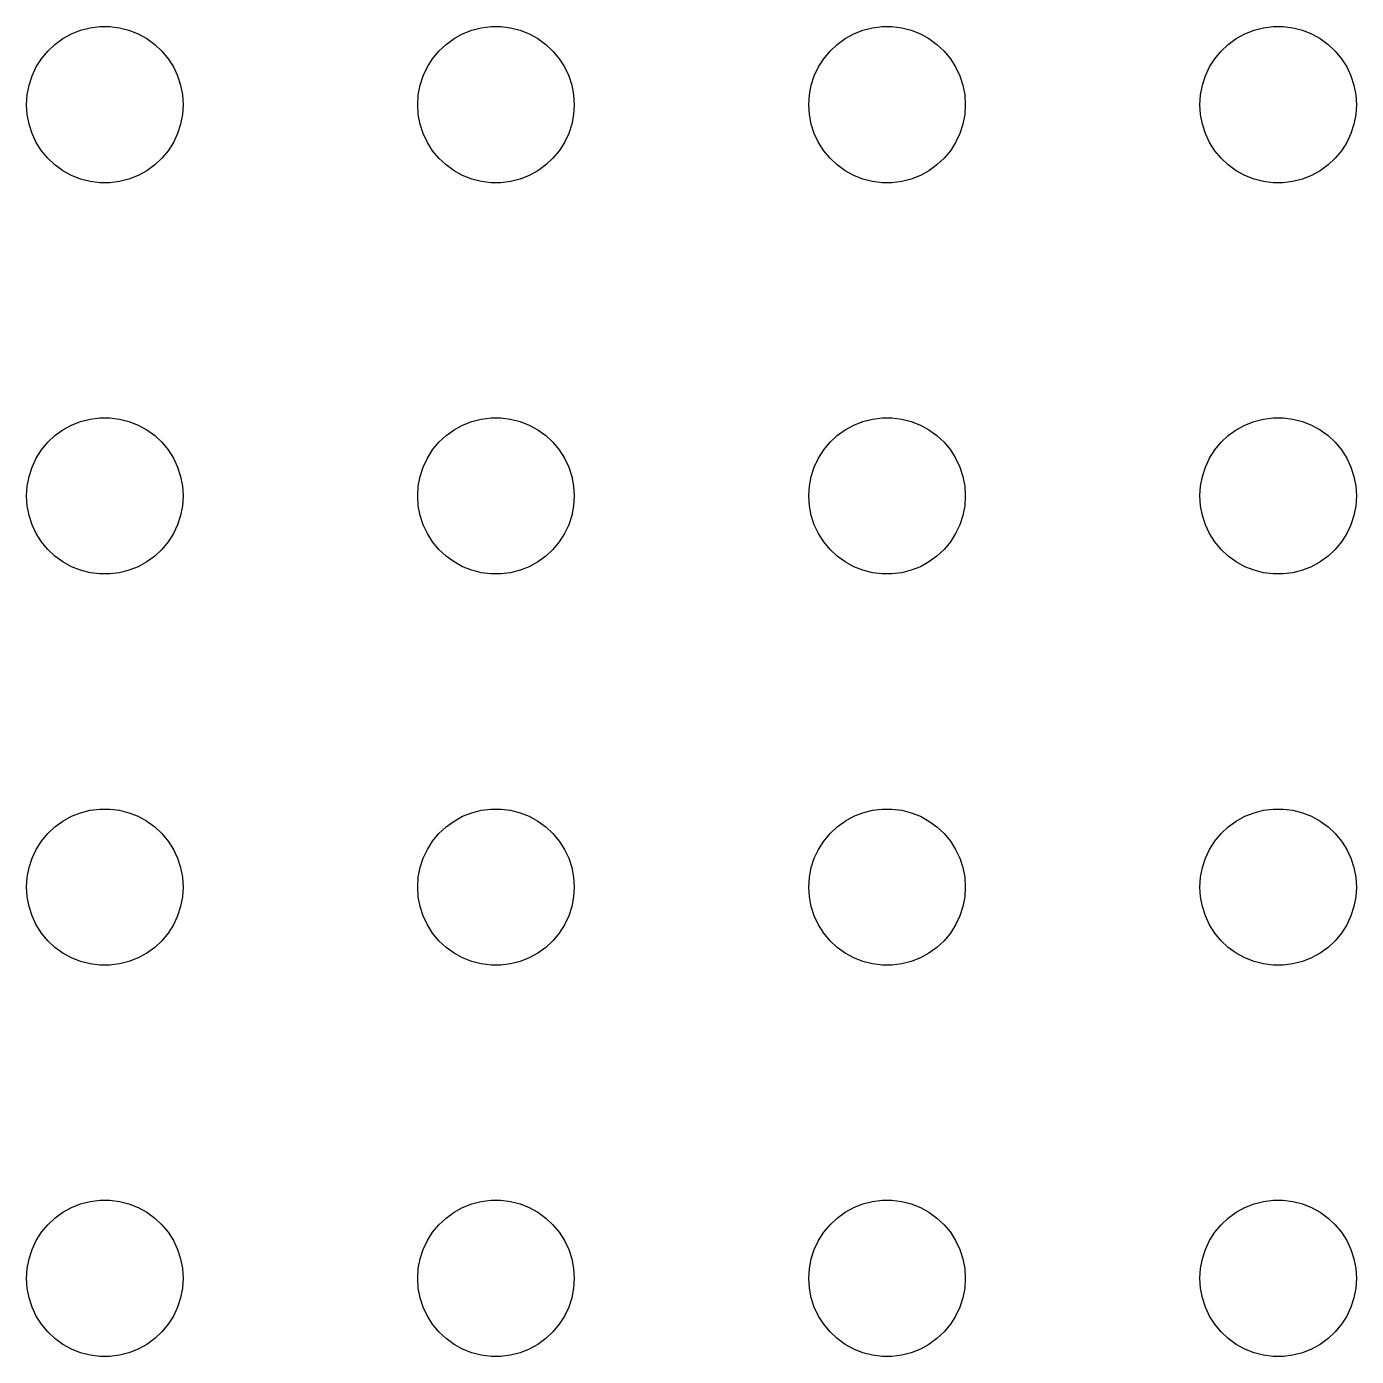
# Model space of a CAD drawing. Header units: metres. Extents: x -134 to 134, y 176 to 394.
# Drawn here: x 36 to 61.5, y 226.5 to 252 of the extents above; entities that cross this region are included whole.
import ezdxf

# ---------------------------------------------------------------- set-up
doc = ezdxf.new("R2010")
doc.units = ezdxf.units.M

msp = doc.modelspace()

# ---------------------------------------------------------------- linework, layer by layer
for p, q in [((37.0365, 251.927), (37.2189, 251.973)), ((37.2189, 251.973), (37.4058, 251.997)), ((37.4058, 251.997), (37.5942, 251.997)), ((37.5942, 251.997), (37.7811, 251.973)), ((37.7811, 251.973), (37.9635, 251.927)), ((44.5365, 251.927), (44.7189, 251.973)), ((44.7189, 251.973), (44.9058, 251.997)), ((44.9058, 251.997), (45.0942, 251.997)), ((45.0942, 251.997), (45.2811, 251.973)), ((45.2811, 251.973), (45.4635, 251.927)), ((52.0365, 251.927), (52.2189, 251.973)), ((52.2189, 251.973), (52.4058, 251.997)), ((52.4058, 251.997), (52.5942, 251.997)), ((52.5942, 251.997), (52.7811, 251.973)), ((52.7811, 251.973), (52.9635, 251.927)), ((59.5365, 251.927), (59.7189, 251.973)), ((59.7189, 251.973), (59.9058, 251.997)), ((59.9058, 251.997), (60.0942, 251.997)), ((60.0942, 251.997), (60.2811, 251.973)), ((60.2811, 251.973), (60.4635, 251.927)), ((36.5439, 251.656), (36.6963, 251.766)), ((36.6963, 251.766), (36.8613, 251.857)), ((36.8613, 251.857), (37.0365, 251.927)), ((37.9635, 251.927), (38.1387, 251.857)), ((38.1387, 251.857), (38.3037, 251.766)), ((38.3037, 251.766), (38.4561, 251.656)), ((44.0439, 251.656), (44.1963, 251.766)), ((44.1963, 251.766), (44.3613, 251.857)), ((44.3613, 251.857), (44.5365, 251.927)), ((45.4635, 251.927), (45.6387, 251.857)), ((45.6387, 251.857), (45.8037, 251.766)), ((45.8037, 251.766), (45.9561, 251.656)), ((51.5439, 251.656), (51.6963, 251.766)), ((51.6963, 251.766), (51.8613, 251.857)), ((51.8613, 251.857), (52.0365, 251.927)), ((52.9635, 251.927), (53.1387, 251.857)), ((53.1387, 251.857), (53.3037, 251.766)), ((53.3037, 251.766), (53.4561, 251.656)), ((59.0439, 251.656), (59.1963, 251.766)), ((59.1963, 251.766), (59.3613, 251.857)), ((59.3613, 251.857), (59.5365, 251.927)), ((60.4635, 251.927), (60.6387, 251.857)), ((60.6387, 251.857), (60.8037, 251.766)), ((60.8037, 251.766), (60.9561, 251.656)), ((36.2865, 251.382), (36.4065, 251.527)), ((36.4065, 251.527), (36.5439, 251.656)), ((38.4561, 251.656), (38.5934, 251.527)), ((38.5934, 251.527), (38.7135, 251.382)), ((43.7865, 251.382), (43.9065, 251.527)), ((43.9065, 251.527), (44.0439, 251.656)), ((45.9561, 251.656), (46.0934, 251.527)), ((46.0934, 251.527), (46.2135, 251.382)), ((51.2865, 251.382), (51.4065, 251.527)), ((51.4065, 251.527), (51.5439, 251.656)), ((53.4561, 251.656), (53.5934, 251.527)), ((53.5934, 251.527), (53.7135, 251.382)), ((58.7865, 251.382), (58.9065, 251.527)), ((58.9065, 251.527), (59.0439, 251.656)), ((60.9561, 251.656), (61.0934, 251.527)), ((61.0934, 251.527), (61.2135, 251.382)), ((36.1053, 251.052), (36.1855, 251.223)), ((36.1855, 251.223), (36.2865, 251.382)), ((38.7135, 251.382), (38.8145, 251.223)), ((38.8145, 251.223), (38.8947, 251.052)), ((43.6053, 251.052), (43.6855, 251.223)), ((43.6855, 251.223), (43.7865, 251.382)), ((46.2135, 251.382), (46.3145, 251.223)), ((46.3145, 251.223), (46.3947, 251.052)), ((51.1053, 251.052), (51.1855, 251.223)), ((51.1855, 251.223), (51.2865, 251.382)), ((53.7135, 251.382), (53.8145, 251.223)), ((53.8145, 251.223), (53.8947, 251.052)), ((58.6053, 251.052), (58.6855, 251.223)), ((58.6855, 251.223), (58.7865, 251.382)), ((61.2135, 251.382), (61.3145, 251.223)), ((61.3145, 251.223), (61.3947, 251.052)), ((36.0471, 250.873), (36.1053, 251.052)), ((38.8947, 251.052), (38.9529, 250.873)), ((43.5471, 250.873), (43.6053, 251.052)), ((46.3947, 251.052), (46.4529, 250.873)), ((51.0471, 250.873), (51.1053, 251.052)), ((53.8947, 251.052), (53.9529, 250.873)), ((58.5471, 250.873), (58.6053, 251.052)), ((61.3947, 251.052), (61.4529, 250.873)), ((36, 250.5), (36.0118, 250.688)), ((36.0118, 250.688), (36.0471, 250.873)), ((38.9529, 250.873), (38.9882, 250.688)), ((38.9882, 250.688), (39, 250.5)), ((43.5, 250.5), (43.5118, 250.688)), ((43.5118, 250.688), (43.5471, 250.873)), ((46.4529, 250.873), (46.4882, 250.688)), ((46.4882, 250.688), (46.5, 250.5)), ((51, 250.5), (51.0118, 250.688)), ((51.0118, 250.688), (51.0471, 250.873)), ((53.9529, 250.873), (53.9882, 250.688)), ((53.9882, 250.688), (54, 250.5)), ((58.5, 250.5), (58.5118, 250.688)), ((58.5118, 250.688), (58.5471, 250.873)), ((61.4529, 250.873), (61.4882, 250.688)), ((61.4882, 250.688), (61.5, 250.5)), ((36.0118, 250.312), (36, 250.5)), ((39, 250.5), (38.9882, 250.312)), ((43.5118, 250.312), (43.5, 250.5)), ((46.5, 250.5), (46.4882, 250.312)), ((51.0118, 250.312), (51, 250.5)), ((54, 250.5), (53.9882, 250.312)), ((58.5118, 250.312), (58.5, 250.5)), ((61.5, 250.5), (61.4882, 250.312)), ((36.0471, 250.127), (36.0118, 250.312)), ((38.9882, 250.312), (38.9529, 250.127)), ((43.5471, 250.127), (43.5118, 250.312)), ((46.4882, 250.312), (46.4529, 250.127)), ((51.0471, 250.127), (51.0118, 250.312)), ((53.9882, 250.312), (53.9529, 250.127)), ((58.5471, 250.127), (58.5118, 250.312)), ((61.4882, 250.312), (61.4529, 250.127)), ((36.1053, 249.948), (36.0471, 250.127)), ((36.1855, 249.777), (36.1053, 249.948)), ((38.8947, 249.948), (38.8145, 249.777)), ((38.9529, 250.127), (38.8947, 249.948)), ((43.6053, 249.948), (43.5471, 250.127)), ((43.6855, 249.777), (43.6053, 249.948)), ((46.3947, 249.948), (46.3145, 249.777)), ((46.4529, 250.127), (46.3947, 249.948)), ((51.1053, 249.948), (51.0471, 250.127)), ((51.1855, 249.777), (51.1053, 249.948)), ((53.8947, 249.948), (53.8145, 249.777)), ((53.9529, 250.127), (53.8947, 249.948)), ((58.6053, 249.948), (58.5471, 250.127)), ((58.6855, 249.777), (58.6053, 249.948)), ((61.3947, 249.948), (61.3145, 249.777)), ((61.4529, 250.127), (61.3947, 249.948)), ((36.2865, 249.618), (36.1855, 249.777)), ((38.8145, 249.777), (38.7135, 249.618)), ((43.7865, 249.618), (43.6855, 249.777)), ((46.3145, 249.777), (46.2135, 249.618)), ((51.2865, 249.618), (51.1855, 249.777)), ((53.8145, 249.777), (53.7135, 249.618)), ((58.7865, 249.618), (58.6855, 249.777)), ((61.3145, 249.777), (61.2135, 249.618)), ((36.4065, 249.473), (36.2865, 249.618)), ((36.5439, 249.344), (36.4065, 249.473)), ((38.5934, 249.473), (38.4561, 249.344)), ((38.7135, 249.618), (38.5934, 249.473)), ((43.9065, 249.473), (43.7865, 249.618)), ((44.0439, 249.344), (43.9065, 249.473)), ((46.0934, 249.473), (45.9561, 249.344)), ((46.2135, 249.618), (46.0934, 249.473)), ((51.4065, 249.473), (51.2865, 249.618)), ((51.5439, 249.344), (51.4065, 249.473)), ((53.5934, 249.473), (53.4561, 249.344)), ((53.7135, 249.618), (53.5934, 249.473)), ((58.9065, 249.473), (58.7865, 249.618)), ((59.0439, 249.344), (58.9065, 249.473)), ((61.0934, 249.473), (60.9561, 249.344)), ((61.2135, 249.618), (61.0934, 249.473)), ((36.6963, 249.234), (36.5439, 249.344)), ((36.8613, 249.143), (36.6963, 249.234)), ((37.0365, 249.073), (36.8613, 249.143)), ((38.1387, 249.143), (37.9635, 249.073)), ((38.3037, 249.234), (38.1387, 249.143)), ((38.4561, 249.344), (38.3037, 249.234)), ((44.1963, 249.234), (44.0439, 249.344)), ((44.3613, 249.143), (44.1963, 249.234)), ((44.5365, 249.073), (44.3613, 249.143)), ((45.6387, 249.143), (45.4635, 249.073)), ((45.8037, 249.234), (45.6387, 249.143)), ((45.9561, 249.344), (45.8037, 249.234)), ((51.6963, 249.234), (51.5439, 249.344)), ((51.8613, 249.143), (51.6963, 249.234)), ((52.0365, 249.073), (51.8613, 249.143)), ((53.1387, 249.143), (52.9635, 249.073)), ((53.3037, 249.234), (53.1387, 249.143)), ((53.4561, 249.344), (53.3037, 249.234)), ((59.1963, 249.234), (59.0439, 249.344)), ((59.3613, 249.143), (59.1963, 249.234)), ((59.5365, 249.073), (59.3613, 249.143)), ((60.6387, 249.143), (60.4635, 249.073)), ((60.8037, 249.234), (60.6387, 249.143)), ((60.9561, 249.344), (60.8037, 249.234)), ((37.2189, 249.027), (37.0365, 249.073)), ((37.4058, 249.003), (37.2189, 249.027)), ((37.5942, 249.003), (37.4058, 249.003)), ((37.7811, 249.027), (37.5942, 249.003)), ((37.9635, 249.073), (37.7811, 249.027)), ((44.7189, 249.027), (44.5365, 249.073)), ((44.9058, 249.003), (44.7189, 249.027)), ((45.0942, 249.003), (44.9058, 249.003)), ((45.2811, 249.027), (45.0942, 249.003)), ((45.4635, 249.073), (45.2811, 249.027)), ((52.2189, 249.027), (52.0365, 249.073)), ((52.4058, 249.003), (52.2189, 249.027)), ((52.5942, 249.003), (52.4058, 249.003)), ((52.7811, 249.027), (52.5942, 249.003)), ((52.9635, 249.073), (52.7811, 249.027)), ((59.7189, 249.027), (59.5365, 249.073)), ((59.9058, 249.003), (59.7189, 249.027)), ((60.0942, 249.003), (59.9058, 249.003)), ((60.2811, 249.027), (60.0942, 249.003)), ((60.4635, 249.073), (60.2811, 249.027)), ((36.6963, 244.266), (36.8613, 244.357)), ((36.8613, 244.357), (37.0365, 244.427)), ((37.0365, 244.427), (37.2189, 244.473)), ((37.2189, 244.473), (37.4058, 244.497)), ((37.4058, 244.497), (37.5942, 244.497)), ((37.5942, 244.497), (37.7811, 244.473)), ((37.7811, 244.473), (37.9635, 244.427)), ((37.9635, 244.427), (38.1387, 244.357)), ((38.1387, 244.357), (38.3037, 244.266)), ((44.1963, 244.266), (44.3613, 244.357)), ((44.3613, 244.357), (44.5365, 244.427)), ((44.5365, 244.427), (44.7189, 244.473)), ((44.7189, 244.473), (44.9058, 244.497)), ((44.9058, 244.497), (45.0942, 244.497)), ((45.0942, 244.497), (45.2811, 244.473)), ((45.2811, 244.473), (45.4635, 244.427)), ((45.4635, 244.427), (45.6387, 244.357)), ((45.6387, 244.357), (45.8037, 244.266)), ((51.6963, 244.266), (51.8613, 244.357)), ((51.8613, 244.357), (52.0365, 244.427)), ((52.0365, 244.427), (52.2189, 244.473)), ((52.2189, 244.473), (52.4058, 244.497)), ((52.4058, 244.497), (52.5942, 244.497)), ((52.5942, 244.497), (52.7811, 244.473)), ((52.7811, 244.473), (52.9635, 244.427)), ((52.9635, 244.427), (53.1387, 244.357)), ((53.1387, 244.357), (53.3037, 244.266)), ((59.1963, 244.266), (59.3613, 244.357)), ((59.3613, 244.357), (59.5365, 244.427)), ((59.5365, 244.427), (59.7189, 244.473)), ((59.7189, 244.473), (59.9058, 244.497)), ((59.9058, 244.497), (60.0942, 244.497)), ((60.0942, 244.497), (60.2811, 244.473)), ((60.2811, 244.473), (60.4635, 244.427)), ((60.4635, 244.427), (60.6387, 244.357)), ((60.6387, 244.357), (60.8037, 244.266)), ((36.4065, 244.027), (36.5439, 244.156)), ((36.5439, 244.156), (36.6963, 244.266)), ((38.3037, 244.266), (38.4561, 244.156)), ((38.4561, 244.156), (38.5934, 244.027)), ((43.9065, 244.027), (44.0439, 244.156)), ((44.0439, 244.156), (44.1963, 244.266)), ((45.8037, 244.266), (45.9561, 244.156)), ((45.9561, 244.156), (46.0934, 244.027)), ((51.4065, 244.027), (51.5439, 244.156)), ((51.5439, 244.156), (51.6963, 244.266)), ((53.3037, 244.266), (53.4561, 244.156)), ((53.4561, 244.156), (53.5934, 244.027)), ((58.9065, 244.027), (59.0439, 244.156)), ((59.0439, 244.156), (59.1963, 244.266)), ((60.8037, 244.266), (60.9561, 244.156)), ((60.9561, 244.156), (61.0934, 244.027)), ((36.1855, 243.723), (36.2865, 243.882)), ((36.2865, 243.882), (36.4065, 244.027)), ((38.5934, 244.027), (38.7135, 243.882)), ((38.7135, 243.882), (38.8145, 243.723)), ((43.6855, 243.723), (43.7865, 243.882)), ((43.7865, 243.882), (43.9065, 244.027)), ((46.0934, 244.027), (46.2135, 243.882)), ((46.2135, 243.882), (46.3145, 243.723)), ((51.1855, 243.723), (51.2865, 243.882)), ((51.2865, 243.882), (51.4065, 244.027)), ((53.5934, 244.027), (53.7135, 243.882)), ((53.7135, 243.882), (53.8145, 243.723)), ((58.6855, 243.723), (58.7865, 243.882)), ((58.7865, 243.882), (58.9065, 244.027)), ((61.0934, 244.027), (61.2135, 243.882)), ((61.2135, 243.882), (61.3145, 243.723)), ((36.0471, 243.373), (36.1053, 243.552)), ((36.1053, 243.552), (36.1855, 243.723)), ((38.8145, 243.723), (38.8947, 243.552)), ((38.8947, 243.552), (38.9529, 243.373)), ((43.5471, 243.373), (43.6053, 243.552)), ((43.6053, 243.552), (43.6855, 243.723)), ((46.3145, 243.723), (46.3947, 243.552)), ((46.3947, 243.552), (46.4529, 243.373)), ((51.0471, 243.373), (51.1053, 243.552)), ((51.1053, 243.552), (51.1855, 243.723)), ((53.8145, 243.723), (53.8947, 243.552)), ((53.8947, 243.552), (53.9529, 243.373)), ((58.5471, 243.373), (58.6053, 243.552)), ((58.6053, 243.552), (58.6855, 243.723)), ((61.3145, 243.723), (61.3947, 243.552)), ((61.3947, 243.552), (61.4529, 243.373)), ((36.0118, 243.188), (36.0471, 243.373)), ((38.9529, 243.373), (38.9882, 243.188)), ((43.5118, 243.188), (43.5471, 243.373)), ((46.4529, 243.373), (46.4882, 243.188)), ((51.0118, 243.188), (51.0471, 243.373)), ((53.9529, 243.373), (53.9882, 243.188)), ((58.5118, 243.188), (58.5471, 243.373)), ((61.4529, 243.373), (61.4882, 243.188)), ((36, 243), (36.0118, 243.188)), ((38.9882, 243.188), (39, 243)), ((43.5, 243), (43.5118, 243.188)), ((46.4882, 243.188), (46.5, 243)), ((51, 243), (51.0118, 243.188)), ((53.9882, 243.188), (54, 243)), ((58.5, 243), (58.5118, 243.188)), ((61.4882, 243.188), (61.5, 243)), ((36.0118, 242.812), (36, 243)), ((36.0471, 242.627), (36.0118, 242.812)), ((38.9882, 242.812), (38.9529, 242.627)), ((39, 243), (38.9882, 242.812)), ((43.5118, 242.812), (43.5, 243)), ((43.5471, 242.627), (43.5118, 242.812)), ((46.4882, 242.812), (46.4529, 242.627)), ((46.5, 243), (46.4882, 242.812)), ((51.0118, 242.812), (51, 243)), ((51.0471, 242.627), (51.0118, 242.812)), ((53.9882, 242.812), (53.9529, 242.627)), ((54, 243), (53.9882, 242.812)), ((58.5118, 242.812), (58.5, 243)), ((58.5471, 242.627), (58.5118, 242.812)), ((61.4882, 242.812), (61.4529, 242.627)), ((61.5, 243), (61.4882, 242.812)), ((36.1053, 242.448), (36.0471, 242.627)), ((38.9529, 242.627), (38.8947, 242.448)), ((43.6053, 242.448), (43.5471, 242.627)), ((46.4529, 242.627), (46.3947, 242.448)), ((51.1053, 242.448), (51.0471, 242.627)), ((53.9529, 242.627), (53.8947, 242.448)), ((58.6053, 242.448), (58.5471, 242.627)), ((61.4529, 242.627), (61.3947, 242.448)), ((36.1855, 242.277), (36.1053, 242.448)), ((36.2865, 242.118), (36.1855, 242.277)), ((38.8145, 242.277), (38.7135, 242.118)), ((38.8947, 242.448), (38.8145, 242.277)), ((43.6855, 242.277), (43.6053, 242.448)), ((43.7865, 242.118), (43.6855, 242.277)), ((46.3145, 242.277), (46.2135, 242.118)), ((46.3947, 242.448), (46.3145, 242.277)), ((51.1855, 242.277), (51.1053, 242.448)), ((51.2865, 242.118), (51.1855, 242.277)), ((53.8145, 242.277), (53.7135, 242.118)), ((53.8947, 242.448), (53.8145, 242.277)), ((58.6855, 242.277), (58.6053, 242.448)), ((58.7865, 242.118), (58.6855, 242.277)), ((61.3145, 242.277), (61.2135, 242.118)), ((61.3947, 242.448), (61.3145, 242.277)), ((36.4065, 241.973), (36.2865, 242.118)), ((38.7135, 242.118), (38.5934, 241.973)), ((43.9065, 241.973), (43.7865, 242.118)), ((46.2135, 242.118), (46.0934, 241.973)), ((51.4065, 241.973), (51.2865, 242.118)), ((53.7135, 242.118), (53.5934, 241.973)), ((58.9065, 241.973), (58.7865, 242.118)), ((61.2135, 242.118), (61.0934, 241.973)), ((36.5439, 241.844), (36.4065, 241.973)), ((36.6963, 241.734), (36.5439, 241.844)), ((38.4561, 241.844), (38.3037, 241.734)), ((38.5934, 241.973), (38.4561, 241.844)), ((44.0439, 241.844), (43.9065, 241.973)), ((44.1963, 241.734), (44.0439, 241.844)), ((45.9561, 241.844), (45.8037, 241.734)), ((46.0934, 241.973), (45.9561, 241.844)), ((51.5439, 241.844), (51.4065, 241.973)), ((51.6963, 241.734), (51.5439, 241.844)), ((53.4561, 241.844), (53.3037, 241.734)), ((53.5934, 241.973), (53.4561, 241.844)), ((59.0439, 241.844), (58.9065, 241.973)), ((59.1963, 241.734), (59.0439, 241.844)), ((60.9561, 241.844), (60.8037, 241.734)), ((61.0934, 241.973), (60.9561, 241.844)), ((36.8613, 241.643), (36.6963, 241.734)), ((37.0365, 241.573), (36.8613, 241.643)), ((37.2189, 241.527), (37.0365, 241.573)), ((37.4058, 241.503), (37.2189, 241.527)), ((37.5942, 241.503), (37.4058, 241.503)), ((37.7811, 241.527), (37.5942, 241.503)), ((37.9635, 241.573), (37.7811, 241.527)), ((38.1387, 241.643), (37.9635, 241.573)), ((38.3037, 241.734), (38.1387, 241.643)), ((44.3613, 241.643), (44.1963, 241.734)), ((44.5365, 241.573), (44.3613, 241.643)), ((44.7189, 241.527), (44.5365, 241.573)), ((44.9058, 241.503), (44.7189, 241.527)), ((45.0942, 241.503), (44.9058, 241.503)), ((45.2811, 241.527), (45.0942, 241.503)), ((45.4635, 241.573), (45.2811, 241.527)), ((45.6387, 241.643), (45.4635, 241.573)), ((45.8037, 241.734), (45.6387, 241.643)), ((51.8613, 241.643), (51.6963, 241.734)), ((52.0365, 241.573), (51.8613, 241.643)), ((52.2189, 241.527), (52.0365, 241.573)), ((52.4058, 241.503), (52.2189, 241.527)), ((52.5942, 241.503), (52.4058, 241.503)), ((52.7811, 241.527), (52.5942, 241.503)), ((52.9635, 241.573), (52.7811, 241.527)), ((53.1387, 241.643), (52.9635, 241.573)), ((53.3037, 241.734), (53.1387, 241.643)), ((59.3613, 241.643), (59.1963, 241.734)), ((59.5365, 241.573), (59.3613, 241.643)), ((59.7189, 241.527), (59.5365, 241.573)), ((59.9058, 241.503), (59.7189, 241.527)), ((60.0942, 241.503), (59.9058, 241.503)), ((60.2811, 241.527), (60.0942, 241.503)), ((60.4635, 241.573), (60.2811, 241.527)), ((60.6387, 241.643), (60.4635, 241.573)), ((60.8037, 241.734), (60.6387, 241.643)), ((36.8613, 236.857), (37.0365, 236.927)), ((37.0365, 236.927), (37.2189, 236.973)), ((37.2189, 236.973), (37.4058, 236.997)), ((37.4058, 236.997), (37.5942, 236.997)), ((37.5942, 236.997), (37.7811, 236.973)), ((37.7811, 236.973), (37.9635, 236.927)), ((37.9635, 236.927), (38.1387, 236.857)), ((44.3613, 236.857), (44.5365, 236.927)), ((44.5365, 236.927), (44.7189, 236.973)), ((44.7189, 236.973), (44.9058, 236.997)), ((44.9058, 236.997), (45.0942, 236.997)), ((45.0942, 236.997), (45.2811, 236.973)), ((45.2811, 236.973), (45.4635, 236.927)), ((45.4635, 236.927), (45.6387, 236.857)), ((51.8613, 236.857), (52.0365, 236.927)), ((52.0365, 236.927), (52.2189, 236.973)), ((52.2189, 236.973), (52.4058, 236.997)), ((52.4058, 236.997), (52.5942, 236.997)), ((52.5942, 236.997), (52.7811, 236.973)), ((52.7811, 236.973), (52.9635, 236.927)), ((52.9635, 236.927), (53.1387, 236.857)), ((59.3613, 236.857), (59.5365, 236.927)), ((59.5365, 236.927), (59.7189, 236.973)), ((59.7189, 236.973), (59.9058, 236.997)), ((59.9058, 236.997), (60.0942, 236.997)), ((60.0942, 236.997), (60.2811, 236.973)), ((60.2811, 236.973), (60.4635, 236.927)), ((60.4635, 236.927), (60.6387, 236.857)), ((36.4065, 236.527), (36.5439, 236.656)), ((36.5439, 236.656), (36.6963, 236.766)), ((36.6963, 236.766), (36.8613, 236.857)), ((38.1387, 236.857), (38.3037, 236.766)), ((38.3037, 236.766), (38.4561, 236.656)), ((38.4561, 236.656), (38.5934, 236.527)), ((43.9065, 236.527), (44.0439, 236.656)), ((44.0439, 236.656), (44.1963, 236.766)), ((44.1963, 236.766), (44.3613, 236.857)), ((45.6387, 236.857), (45.8037, 236.766)), ((45.8037, 236.766), (45.9561, 236.656)), ((45.9561, 236.656), (46.0934, 236.527)), ((51.4065, 236.527), (51.5439, 236.656)), ((51.5439, 236.656), (51.6963, 236.766)), ((51.6963, 236.766), (51.8613, 236.857)), ((53.1387, 236.857), (53.3037, 236.766)), ((53.3037, 236.766), (53.4561, 236.656)), ((53.4561, 236.656), (53.5934, 236.527)), ((58.9065, 236.527), (59.0439, 236.656)), ((59.0439, 236.656), (59.1963, 236.766)), ((59.1963, 236.766), (59.3613, 236.857)), ((60.6387, 236.857), (60.8037, 236.766)), ((60.8037, 236.766), (60.9561, 236.656)), ((60.9561, 236.656), (61.0934, 236.527)), ((36.2865, 236.382), (36.4065, 236.527)), ((38.5934, 236.527), (38.7135, 236.382)), ((43.7865, 236.382), (43.9065, 236.527)), ((46.0934, 236.527), (46.2135, 236.382)), ((51.2865, 236.382), (51.4065, 236.527)), ((53.5934, 236.527), (53.7135, 236.382)), ((58.7865, 236.382), (58.9065, 236.527)), ((61.0934, 236.527), (61.2135, 236.382)), ((36.1053, 236.052), (36.1855, 236.223)), ((36.1855, 236.223), (36.2865, 236.382)), ((38.7135, 236.382), (38.8145, 236.223)), ((38.8145, 236.223), (38.8947, 236.052)), ((43.6053, 236.052), (43.6855, 236.223)), ((43.6855, 236.223), (43.7865, 236.382)), ((46.2135, 236.382), (46.3145, 236.223)), ((46.3145, 236.223), (46.3947, 236.052)), ((51.1053, 236.052), (51.1855, 236.223)), ((51.1855, 236.223), (51.2865, 236.382)), ((53.7135, 236.382), (53.8145, 236.223)), ((53.8145, 236.223), (53.8947, 236.052)), ((58.6053, 236.052), (58.6855, 236.223)), ((58.6855, 236.223), (58.7865, 236.382)), ((61.2135, 236.382), (61.3145, 236.223)), ((61.3145, 236.223), (61.3947, 236.052)), ((36.0471, 235.873), (36.1053, 236.052)), ((38.8947, 236.052), (38.9529, 235.873)), ((43.5471, 235.873), (43.6053, 236.052)), ((46.3947, 236.052), (46.4529, 235.873)), ((51.0471, 235.873), (51.1053, 236.052)), ((53.8947, 236.052), (53.9529, 235.873)), ((58.5471, 235.873), (58.6053, 236.052)), ((61.3947, 236.052), (61.4529, 235.873)), ((36, 235.5), (36.0118, 235.688)), ((36.0118, 235.688), (36.0471, 235.873)), ((38.9529, 235.873), (38.9882, 235.688)), ((38.9882, 235.688), (39, 235.5)), ((43.5, 235.5), (43.5118, 235.688)), ((43.5118, 235.688), (43.5471, 235.873)), ((46.4529, 235.873), (46.4882, 235.688)), ((46.4882, 235.688), (46.5, 235.5)), ((51, 235.5), (51.0118, 235.688)), ((51.0118, 235.688), (51.0471, 235.873)), ((53.9529, 235.873), (53.9882, 235.688)), ((53.9882, 235.688), (54, 235.5)), ((58.5, 235.5), (58.5118, 235.688)), ((58.5118, 235.688), (58.5471, 235.873)), ((61.4529, 235.873), (61.4882, 235.688)), ((61.4882, 235.688), (61.5, 235.5)), ((36.0118, 235.312), (36, 235.5)), ((39, 235.5), (38.9882, 235.312)), ((43.5118, 235.312), (43.5, 235.5)), ((46.5, 235.5), (46.4882, 235.312)), ((51.0118, 235.312), (51, 235.5)), ((54, 235.5), (53.9882, 235.312)), ((58.5118, 235.312), (58.5, 235.5)), ((61.5, 235.5), (61.4882, 235.312)), ((36.0471, 235.127), (36.0118, 235.312)), ((36.1053, 234.948), (36.0471, 235.127)), ((38.9529, 235.127), (38.8947, 234.948)), ((38.9882, 235.312), (38.9529, 235.127)), ((43.5471, 235.127), (43.5118, 235.312)), ((43.6053, 234.948), (43.5471, 235.127)), ((46.4529, 235.127), (46.3947, 234.948)), ((46.4882, 235.312), (46.4529, 235.127)), ((51.0471, 235.127), (51.0118, 235.312)), ((51.1053, 234.948), (51.0471, 235.127)), ((53.9529, 235.127), (53.8947, 234.948)), ((53.9882, 235.312), (53.9529, 235.127)), ((58.5471, 235.127), (58.5118, 235.312)), ((58.6053, 234.948), (58.5471, 235.127)), ((61.4529, 235.127), (61.3947, 234.948)), ((61.4882, 235.312), (61.4529, 235.127)), ((36.1855, 234.777), (36.1053, 234.948)), ((38.8947, 234.948), (38.8145, 234.777)), ((43.6855, 234.777), (43.6053, 234.948)), ((46.3947, 234.948), (46.3145, 234.777)), ((51.1855, 234.777), (51.1053, 234.948)), ((53.8947, 234.948), (53.8145, 234.777)), ((58.6855, 234.777), (58.6053, 234.948)), ((61.3947, 234.948), (61.3145, 234.777)), ((36.2865, 234.618), (36.1855, 234.777)), ((36.4065, 234.473), (36.2865, 234.618)), ((38.7135, 234.618), (38.5934, 234.473)), ((38.8145, 234.777), (38.7135, 234.618)), ((43.7865, 234.618), (43.6855, 234.777)), ((43.9065, 234.473), (43.7865, 234.618)), ((46.2135, 234.618), (46.0934, 234.473)), ((46.3145, 234.777), (46.2135, 234.618)), ((51.2865, 234.618), (51.1855, 234.777)), ((51.4065, 234.473), (51.2865, 234.618)), ((53.7135, 234.618), (53.5934, 234.473)), ((53.8145, 234.777), (53.7135, 234.618)), ((58.7865, 234.618), (58.6855, 234.777)), ((58.9065, 234.473), (58.7865, 234.618)), ((61.2135, 234.618), (61.0934, 234.473)), ((61.3145, 234.777), (61.2135, 234.618)), ((36.5439, 234.344), (36.4065, 234.473)), ((38.5934, 234.473), (38.4561, 234.344)), ((44.0439, 234.344), (43.9065, 234.473)), ((46.0934, 234.473), (45.9561, 234.344)), ((51.5439, 234.344), (51.4065, 234.473)), ((53.5934, 234.473), (53.4561, 234.344)), ((59.0439, 234.344), (58.9065, 234.473)), ((61.0934, 234.473), (60.9561, 234.344)), ((36.6963, 234.234), (36.5439, 234.344)), ((36.8613, 234.143), (36.6963, 234.234)), ((37.0365, 234.073), (36.8613, 234.143)), ((38.1387, 234.143), (37.9635, 234.073)), ((38.3037, 234.234), (38.1387, 234.143)), ((38.4561, 234.344), (38.3037, 234.234)), ((44.1963, 234.234), (44.0439, 234.344)), ((44.3613, 234.143), (44.1963, 234.234)), ((44.5365, 234.073), (44.3613, 234.143)), ((45.6387, 234.143), (45.4635, 234.073)), ((45.8037, 234.234), (45.6387, 234.143)), ((45.9561, 234.344), (45.8037, 234.234)), ((51.6963, 234.234), (51.5439, 234.344)), ((51.8613, 234.143), (51.6963, 234.234)), ((52.0365, 234.073), (51.8613, 234.143)), ((53.1387, 234.143), (52.9635, 234.073)), ((53.3037, 234.234), (53.1387, 234.143)), ((53.4561, 234.344), (53.3037, 234.234)), ((59.1963, 234.234), (59.0439, 234.344)), ((59.3613, 234.143), (59.1963, 234.234)), ((59.5365, 234.073), (59.3613, 234.143)), ((60.6387, 234.143), (60.4635, 234.073)), ((60.8037, 234.234), (60.6387, 234.143)), ((60.9561, 234.344), (60.8037, 234.234)), ((37.2189, 234.027), (37.0365, 234.073)), ((37.4058, 234.003), (37.2189, 234.027)), ((37.5942, 234.003), (37.4058, 234.003)), ((37.7811, 234.027), (37.5942, 234.003)), ((37.9635, 234.073), (37.7811, 234.027)), ((44.7189, 234.027), (44.5365, 234.073)), ((44.9058, 234.003), (44.7189, 234.027)), ((45.0942, 234.003), (44.9058, 234.003)), ((45.2811, 234.027), (45.0942, 234.003)), ((45.4635, 234.073), (45.2811, 234.027)), ((52.2189, 234.027), (52.0365, 234.073)), ((52.4058, 234.003), (52.2189, 234.027)), ((52.5942, 234.003), (52.4058, 234.003)), ((52.7811, 234.027), (52.5942, 234.003)), ((52.9635, 234.073), (52.7811, 234.027)), ((59.7189, 234.027), (59.5365, 234.073)), ((59.9058, 234.003), (59.7189, 234.027)), ((60.0942, 234.003), (59.9058, 234.003)), ((60.2811, 234.027), (60.0942, 234.003)), ((60.4635, 234.073), (60.2811, 234.027)), ((36.5439, 229.156), (36.6963, 229.266)), ((36.6963, 229.266), (36.8613, 229.357)), ((36.8613, 229.357), (37.0365, 229.427)), ((37.0365, 229.427), (37.2189, 229.473)), ((37.2189, 229.473), (37.4058, 229.497)), ((37.4058, 229.497), (37.5942, 229.497)), ((37.5942, 229.497), (37.7811, 229.473)), ((37.7811, 229.473), (37.9635, 229.427)), ((37.9635, 229.427), (38.1387, 229.357)), ((38.1387, 229.357), (38.3037, 229.266)), ((38.3037, 229.266), (38.4561, 229.156)), ((44.0439, 229.156), (44.1963, 229.266)), ((44.1963, 229.266), (44.3613, 229.357)), ((44.3613, 229.357), (44.5365, 229.427)), ((44.5365, 229.427), (44.7189, 229.473)), ((44.7189, 229.473), (44.9058, 229.497)), ((44.9058, 229.497), (45.0942, 229.497)), ((45.0942, 229.497), (45.2811, 229.473)), ((45.2811, 229.473), (45.4635, 229.427)), ((45.4635, 229.427), (45.6387, 229.357)), ((45.6387, 229.357), (45.8037, 229.266)), ((45.8037, 229.266), (45.9561, 229.156)), ((51.5439, 229.156), (51.6963, 229.266)), ((51.6963, 229.266), (51.8613, 229.357)), ((51.8613, 229.357), (52.0365, 229.427)), ((52.0365, 229.427), (52.2189, 229.473)), ((52.2189, 229.473), (52.4058, 229.497)), ((52.4058, 229.497), (52.5942, 229.497)), ((52.5942, 229.497), (52.7811, 229.473)), ((52.7811, 229.473), (52.9635, 229.427)), ((52.9635, 229.427), (53.1387, 229.357)), ((53.1387, 229.357), (53.3037, 229.266)), ((53.3037, 229.266), (53.4561, 229.156)), ((59.0439, 229.156), (59.1963, 229.266)), ((59.1963, 229.266), (59.3613, 229.357)), ((59.3613, 229.357), (59.5365, 229.427)), ((59.5365, 229.427), (59.7189, 229.473)), ((59.7189, 229.473), (59.9058, 229.497)), ((59.9058, 229.497), (60.0942, 229.497)), ((60.0942, 229.497), (60.2811, 229.473)), ((60.2811, 229.473), (60.4635, 229.427)), ((60.4635, 229.427), (60.6387, 229.357)), ((60.6387, 229.357), (60.8037, 229.266)), ((60.8037, 229.266), (60.9561, 229.156)), ((36.2865, 228.882), (36.4065, 229.027)), ((36.4065, 229.027), (36.5439, 229.156)), ((38.4561, 229.156), (38.5934, 229.027)), ((38.5934, 229.027), (38.7135, 228.882)), ((43.7865, 228.882), (43.9065, 229.027)), ((43.9065, 229.027), (44.0439, 229.156)), ((45.9561, 229.156), (46.0934, 229.027)), ((46.0934, 229.027), (46.2135, 228.882)), ((51.2865, 228.882), (51.4065, 229.027)), ((51.4065, 229.027), (51.5439, 229.156)), ((53.4561, 229.156), (53.5934, 229.027)), ((53.5934, 229.027), (53.7135, 228.882)), ((58.7865, 228.882), (58.9065, 229.027)), ((58.9065, 229.027), (59.0439, 229.156)), ((60.9561, 229.156), (61.0934, 229.027)), ((61.0934, 229.027), (61.2135, 228.882)), ((36.1855, 228.723), (36.2865, 228.882)), ((38.7135, 228.882), (38.8145, 228.723)), ((43.6855, 228.723), (43.7865, 228.882)), ((46.2135, 228.882), (46.3145, 228.723)), ((51.1855, 228.723), (51.2865, 228.882)), ((53.7135, 228.882), (53.8145, 228.723)), ((58.6855, 228.723), (58.7865, 228.882)), ((61.2135, 228.882), (61.3145, 228.723)), ((36.0471, 228.373), (36.1053, 228.552)), ((36.1053, 228.552), (36.1855, 228.723)), ((38.8145, 228.723), (38.8947, 228.552)), ((38.8947, 228.552), (38.9529, 228.373)), ((43.5471, 228.373), (43.6053, 228.552)), ((43.6053, 228.552), (43.6855, 228.723)), ((46.3145, 228.723), (46.3947, 228.552)), ((46.3947, 228.552), (46.4529, 228.373)), ((51.0471, 228.373), (51.1053, 228.552)), ((51.1053, 228.552), (51.1855, 228.723)), ((53.8145, 228.723), (53.8947, 228.552)), ((53.8947, 228.552), (53.9529, 228.373)), ((58.5471, 228.373), (58.6053, 228.552)), ((58.6053, 228.552), (58.6855, 228.723)), ((61.3145, 228.723), (61.3947, 228.552)), ((61.3947, 228.552), (61.4529, 228.373)), ((36.0118, 228.188), (36.0471, 228.373)), ((38.9529, 228.373), (38.9882, 228.188)), ((43.5118, 228.188), (43.5471, 228.373)), ((46.4529, 228.373), (46.4882, 228.188)), ((51.0118, 228.188), (51.0471, 228.373)), ((53.9529, 228.373), (53.9882, 228.188)), ((58.5118, 228.188), (58.5471, 228.373)), ((61.4529, 228.373), (61.4882, 228.188)), ((36, 228), (36.0118, 228.188)), ((36.0118, 227.812), (36, 228)), ((38.9882, 228.188), (39, 228)), ((39, 228), (38.9882, 227.812)), ((43.5, 228), (43.5118, 228.188)), ((43.5118, 227.812), (43.5, 228)), ((46.4882, 228.188), (46.5, 228)), ((46.5, 228), (46.4882, 227.812)), ((51, 228), (51.0118, 228.188)), ((51.0118, 227.812), (51, 228)), ((53.9882, 228.188), (54, 228)), ((54, 228), (53.9882, 227.812)), ((58.5, 228), (58.5118, 228.188)), ((58.5118, 227.812), (58.5, 228)), ((61.4882, 228.188), (61.5, 228)), ((61.5, 228), (61.4882, 227.812)), ((36.0471, 227.627), (36.0118, 227.812)), ((38.9882, 227.812), (38.9529, 227.627)), ((43.5471, 227.627), (43.5118, 227.812)), ((46.4882, 227.812), (46.4529, 227.627)), ((51.0471, 227.627), (51.0118, 227.812)), ((53.9882, 227.812), (53.9529, 227.627)), ((58.5471, 227.627), (58.5118, 227.812)), ((61.4882, 227.812), (61.4529, 227.627)), ((36.1053, 227.448), (36.0471, 227.627)), ((38.9529, 227.627), (38.8947, 227.448)), ((43.6053, 227.448), (43.5471, 227.627)), ((46.4529, 227.627), (46.3947, 227.448)), ((51.1053, 227.448), (51.0471, 227.627)), ((53.9529, 227.627), (53.8947, 227.448)), ((58.6053, 227.448), (58.5471, 227.627)), ((61.4529, 227.627), (61.3947, 227.448)), ((36.1855, 227.277), (36.1053, 227.448)), ((36.2865, 227.118), (36.1855, 227.277)), ((38.8145, 227.277), (38.7135, 227.118)), ((38.8947, 227.448), (38.8145, 227.277)), ((43.6855, 227.277), (43.6053, 227.448)), ((43.7865, 227.118), (43.6855, 227.277)), ((46.3145, 227.277), (46.2135, 227.118)), ((46.3947, 227.448), (46.3145, 227.277)), ((51.1855, 227.277), (51.1053, 227.448)), ((51.2865, 227.118), (51.1855, 227.277)), ((53.8145, 227.277), (53.7135, 227.118)), ((53.8947, 227.448), (53.8145, 227.277)), ((58.6855, 227.277), (58.6053, 227.448)), ((58.7865, 227.118), (58.6855, 227.277)), ((61.3145, 227.277), (61.2135, 227.118)), ((61.3947, 227.448), (61.3145, 227.277)), ((36.4065, 226.973), (36.2865, 227.118)), ((36.5439, 226.844), (36.4065, 226.973)), ((38.5934, 226.973), (38.4561, 226.844)), ((38.7135, 227.118), (38.5934, 226.973)), ((43.9065, 226.973), (43.7865, 227.118)), ((44.0439, 226.844), (43.9065, 226.973)), ((46.0934, 226.973), (45.9561, 226.844)), ((46.2135, 227.118), (46.0934, 226.973)), ((51.4065, 226.973), (51.2865, 227.118)), ((51.5439, 226.844), (51.4065, 226.973)), ((53.5934, 226.973), (53.4561, 226.844)), ((53.7135, 227.118), (53.5934, 226.973)), ((58.9065, 226.973), (58.7865, 227.118)), ((59.0439, 226.844), (58.9065, 226.973)), ((61.0934, 226.973), (60.9561, 226.844)), ((61.2135, 227.118), (61.0934, 226.973)), ((36.6963, 226.734), (36.5439, 226.844)), ((36.8613, 226.643), (36.6963, 226.734)), ((38.3037, 226.734), (38.1387, 226.643)), ((38.4561, 226.844), (38.3037, 226.734)), ((44.1963, 226.734), (44.0439, 226.844)), ((44.3613, 226.643), (44.1963, 226.734)), ((45.8037, 226.734), (45.6387, 226.643)), ((45.9561, 226.844), (45.8037, 226.734)), ((51.6963, 226.734), (51.5439, 226.844)), ((51.8613, 226.643), (51.6963, 226.734)), ((53.3037, 226.734), (53.1387, 226.643)), ((53.4561, 226.844), (53.3037, 226.734)), ((59.1963, 226.734), (59.0439, 226.844)), ((59.3613, 226.643), (59.1963, 226.734)), ((60.8037, 226.734), (60.6387, 226.643)), ((60.9561, 226.844), (60.8037, 226.734)), ((37.0365, 226.573), (36.8613, 226.643)), ((37.2189, 226.527), (37.0365, 226.573)), ((37.4058, 226.503), (37.2189, 226.527)), ((37.5942, 226.503), (37.4058, 226.503)), ((37.7811, 226.527), (37.5942, 226.503)), ((37.9635, 226.573), (37.7811, 226.527)), ((38.1387, 226.643), (37.9635, 226.573)), ((44.5365, 226.573), (44.3613, 226.643)), ((44.7189, 226.527), (44.5365, 226.573)), ((44.9058, 226.503), (44.7189, 226.527)), ((45.0942, 226.503), (44.9058, 226.503)), ((45.2811, 226.527), (45.0942, 226.503)), ((45.4635, 226.573), (45.2811, 226.527)), ((45.6387, 226.643), (45.4635, 226.573)), ((52.0365, 226.573), (51.8613, 226.643)), ((52.2189, 226.527), (52.0365, 226.573)), ((52.4058, 226.503), (52.2189, 226.527)), ((52.5942, 226.503), (52.4058, 226.503)), ((52.7811, 226.527), (52.5942, 226.503)), ((52.9635, 226.573), (52.7811, 226.527)), ((53.1387, 226.643), (52.9635, 226.573)), ((59.5365, 226.573), (59.3613, 226.643)), ((59.7189, 226.527), (59.5365, 226.573)), ((59.9058, 226.503), (59.7189, 226.527)), ((60.0942, 226.503), (59.9058, 226.503)), ((60.2811, 226.527), (60.0942, 226.503)), ((60.4635, 226.573), (60.2811, 226.527)), ((60.6387, 226.643), (60.4635, 226.573))]:
    msp.add_line(p, q)

doc.saveas('drawing.dxf')
